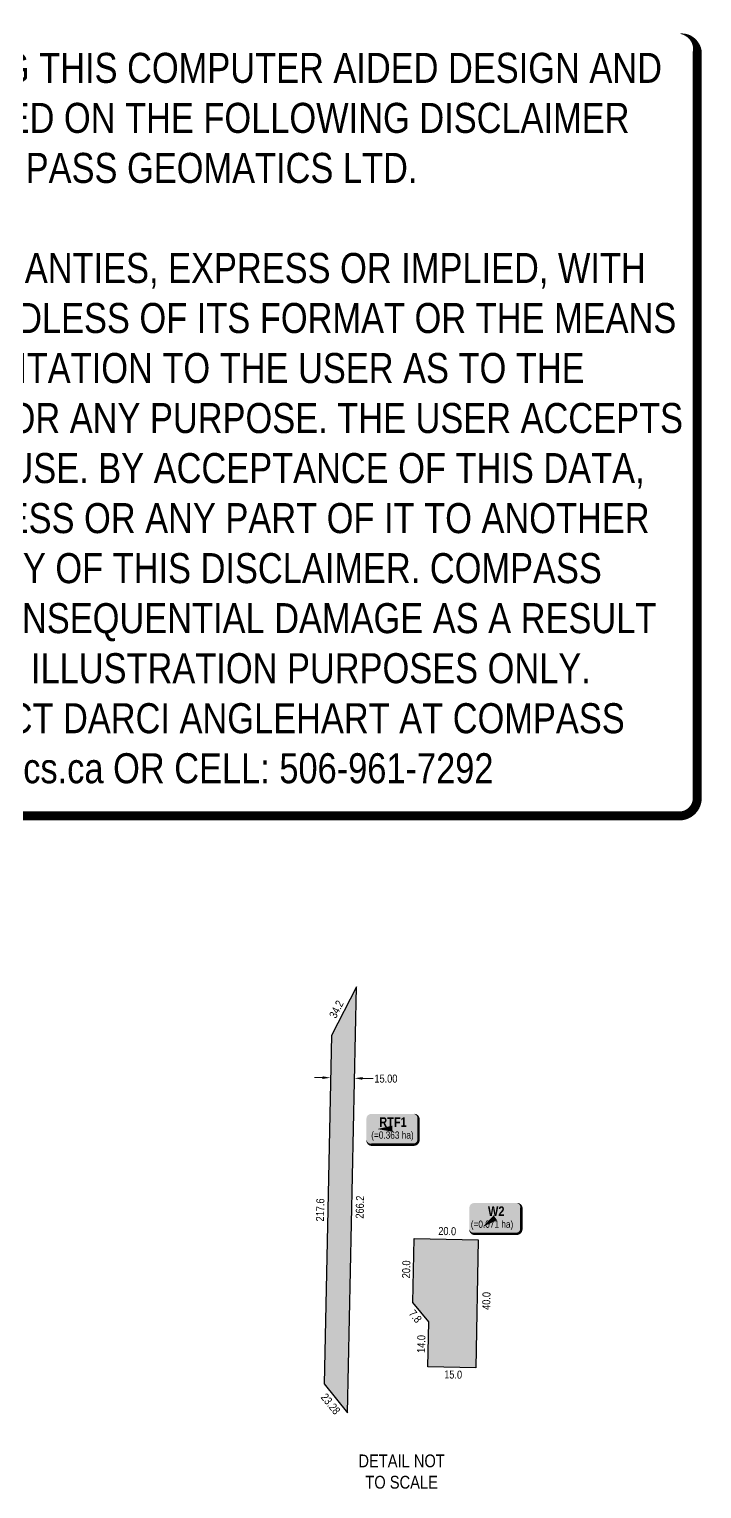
# Model space of a CAD drawing. Extents: x 341958 to 344327, y 6165020 to 6167111.
# Drawn here: x 343487 to 344327, y 6165287 to 6167111 of the extents above; entities that cross this region are included whole.
import ezdxf
from ezdxf.enums import TextEntityAlignment as Align

# ---------------------------------------------------------------- set-up
doc = ezdxf.new("R2010")
doc.units = 0
doc.header["$LTSCALE"] = 5
doc.header["$PDSIZE"] = 0.5
doc.layers.get('Defpoints').update_dxf_attribs({"color": 9})
for name, color, linetype in [('DETAIL-T', 7, 'Continuous'), ('P-TEMP-BLOCKS', 250, 'Continuous'), ('P-TEMP-H', 41, 'Continuous'), ('P-TEMP_WORKSPACE', 46, 'Continuous')]:
    doc.layers.add(name, color=color, linetype=linetype)
doc.layers.add('DISCLAIMER', color=7, linetype='Continuous', plot=False)
doc.layers.add('P-TEMP-T', color=46, linetype='Continuous', lineweight=18)
doc.styles.add('80', font='ARIALN.TTF', dxfattribs={"height": 10})
doc.styles.add('80CG', font='ARIALN.TTF', dxfattribs={"height": 10})
doc.styles.add('80L', font='ARIALN.TTF', dxfattribs={"height": 10})
doc.styles.add('BOLD', font='ARIALNB.TTF')
doc.dimstyles.new('Compass 5 000', dxfattribs={"dimscale": 5, "dimtxt": 9, "dimasz": 2, "dimexe": 0.2, "dimexo": 0.0625, "dimgap": 0.5, "dimtad": 0, "dimtih": 1, "dimtoh": 1, "dimzin": 0, "dimdsep": 46, "dimtxsty": '80CG', "dimcen": 0.1, "dimse1": 1, "dimse2": 1, "dimclrd": 256, "dimclrt": 256, "dimaunit": 1, "dimadec": 4, "dimazin": 0, "dimtfac": 0.06, "dimtofl": 0, "dimtmove": 0, "dimatfit": 1, "dimfxl": 0.2, "dimtolj": 1, "dimtzin": 0, "dimlwd": -1, "dimarcsym": 0})

# ---------------------------------------------------------------- blocks, each defined once
blk = doc.blocks.new('*U471')
h = blk.add_hatch(color=191)
edge = h.paths.add_edge_path()
edge.add_line((-26.49999999999999, -20), (26.49999999999999, -20))
edge.add_arc((26.49999999999999, -14), 6, 270, 360)
edge.add_line((32.49999999999999, -14), (32.49999999999999, 12.5))
edge.add_arc((26.49999999999999, 12.5), 6, 0, 90)
edge.add_line((26.49999999999999, 18.5), (-26.49999999999999, 18.5))
edge.add_arc((-26.49999999999999, 12.5), 6, 90, 180)
edge.add_line((-32.49999999999999, 12.5), (-32.49999999999999, -14))
edge.add_arc((-26.49999999999999, -14), 6, 180, 270)
at = {"color": 250, "flags": 128}
blk.add_lwpolyline([(-26.49999999999999, -20, 3, 3, 0), (26.49999999999999, -20, 3, 3, 0.414213562373095), (32.49999999999999, -14, 3, 3, 0), (32.49999999999999, 12.5, 3, 0, 0.414213562373095), (26.49999999999999, 18.5, 0, 0, 0), (-26.49999999999999, 18.5, 0, 0, 0.414213562373095), (-32.49999999999999, 12.5, 0, 0, 0), (-32.49999999999999, -14, 0, 3, 0.414213562373095)], format="xyseb", close=True, dxfattribs=at)
at = {"flags": 128}
blk.add_lwpolyline([(-18.97026012243497, -0.4409675587660443, 0, 7.499999999999998, 0), (-3.398394867633905e-15, -3.944304526105059e-31, 0, 0, 0)], format="xyseb", dxfattribs=at)
at = {"color": 250}
for tag, p, height, style in [('TEMP_AREA_W1_001', (-9.212824010914055, 2.244292974654144), 12, 'BOLD'), ('ENTER_TEXT_001', (-30.65893587994544, -12.47010782646594), 9, '80')]:
    blk.add_attdef(tag, p, '', height=height, dxfattribs=dict(at, style=style))
blk = doc.blocks.new('*U472')
h = blk.add_hatch(color=191)
edge = h.paths.add_edge_path()
edge.add_line((-26.49999999999999, -20), (26.49999999999999, -20))
edge.add_arc((26.49999999999999, -14), 6, 270, 360)
edge.add_line((32.49999999999999, -14), (32.49999999999999, 12.5))
edge.add_arc((26.49999999999999, 12.5), 6, 0, 90)
edge.add_line((26.49999999999999, 18.5), (-26.49999999999999, 18.5))
edge.add_arc((-26.49999999999999, 12.5), 6, 90, 180)
edge.add_line((-32.49999999999999, 12.5), (-32.49999999999999, -14))
edge.add_arc((-26.49999999999999, -14), 6, 180, 270)
at = {"color": 250, "flags": 128}
blk.add_lwpolyline([(-26.49999999999999, -20, 3, 3, 0), (26.49999999999999, -20, 3, 3, 0.414213562373095), (32.49999999999999, -14, 3, 3, 0), (32.49999999999999, 12.5, 3, 0, 0.414213562373095), (26.49999999999999, 18.5, 0, 0, 0), (-26.49999999999999, 18.5, 0, 0, 0.414213562373095), (-32.49999999999999, 12.5, 0, 0, 0), (-32.49999999999999, -14, 0, 3, 0.414213562373095)], format="xyseb", close=True, dxfattribs=at)
at = {"flags": 128}
blk.add_lwpolyline([(-15.40593613648582, -11.09305252681884, 0, 7.499999999999998, 0), (-3.398394867633905e-15, -3.944304526105059e-31, 0, 0, 0)], format="xyseb", dxfattribs=at)
at = {"color": 250}
for tag, p, height, style in [('TEMP_AREA_W1_001', (-9.212824010914055, 2.244292974654144), 12, 'BOLD'), ('ENTER_TEXT_001', (-30.65893587994544, -12.47010782646594), 9, '80')]:
    blk.add_attdef(tag, p, '', height=height, dxfattribs=dict(at, style=style))
blk = doc.blocks.new('*D476')
at = {"layer": 'Defpoints', "color": 0, "transparency": 16777216}
for p in [(343863.3094469905, 6165820.055558973), (343893.2961469292, 6165819.435982992), (343892.8931356962, 6165799.930745079)]:
    blk.add_point(p, dxfattribs=at)
at = {"layer": 'P-TEMP-T', "transparency": 16777216}
for p, q in [((343852.9085696021, 6165800.756893898), (343842.9107034466, 6165800.963466737)), ((343902.8910018517, 6165799.72417224), (343916.2049600022, 6165799.449083327))]:
    blk.add_line(p, q, dxfattribs=at)
for points in [[(343852.9429984085, 6165802.423204925), (343852.8741407956, 6165799.090582872), (343862.9064357575, 6165800.55032106)], [(343902.9254306582, 6165801.390483267), (343902.8565730453, 6165798.057861214), (343892.8931356962, 6165799.930745079)]]:
    blk.add_solid(points, dxfattribs=at)
at = {"layer": 'P-TEMP-T', "transparency": 16777216, "insert": (343932.1428863324, 6165799.449083327), "char_height": 10, "attachment_point": 5, "style": '80CG'}
blk.add_mtext('\\A1;15.00', dxfattribs=at)
blk = doc.blocks.new('Disclaimer_Legal')
at = {"layer": 'DISCLAIMER', "color": 254, "flags": 128}
blk.add_lwpolyline([(-3612.859355113964, -1104.601793492536, 37.5, 37.5, 0), (4096.10254652852, -1104.601793492536, 37.5, 37.5, 0.414213562373095), (4171.10254652852, -1029.601793492536, 37.5, 37.5, 0), (4171.10254652852, 2078.694150954953, 37.5, 0, 0.414213562373095), (4096.10254652852, 2153.694150954953, 0, 0, 0), (-3612.859355113964, 2153.694150954953, 0, 0, 0.414213562373095), (-3687.859355113964, 2078.694150954953, 0, 0, 0), (-3687.859355113964, -1029.601793492536, 0, 37.5, 0.414213562373095)], format="xyseb", close=True, dxfattribs=at)
at = {"layer": 'DISCLAIMER', "color": 254, "insert": (241.6215957072782, 533.9211787312088), "char_height": 125, "width": 7717.567617301413, "attachment_point": 5, "style": '80'}
blk.add_mtext('NOTICE TO THE CORPORATION, PERSON &/OR PERSONS REGARDING THIS COMPUTER AIDED DESIGN AND DRAFTING (CADD) FILES. ACCEPTANCE OF THE CADD DATA IS BASED ON THE FOLLOWING DISCLAIMER WHICH COVERS ALL CADD DATA RECIEVED FROM COMPASS GEOMATICS LTD.\\P{\\fArial Narrow|b1|i0|c0|p34;DISCLAIMER}\\PCOMPASS GEOMATICS LTD. MAKES NO REPRESENTATION OR WARRANTIES, EXPRESS OR IMPLIED, WITH RESPECT TO THE REUSE OF THE DATA PROVIDED HEREWITH, REGARDLESS OF ITS FORMAT OR THE MEANS OF ITS TRANSMISSION. THERE IS NO GUARANTEE OR REPRESENTATION TO THE USER AS TO THE ACCURACY, CURRENCY, SUITABILITY OR RELIABILITY OF THIS DATA FOR ANY PURPOSE. THE USER ACCEPTS THE DATA "AS IS", AND ASSUMES ALL RISKS ASSOCIATED WITH ITS USE. BY ACCEPTANCE OF THIS DATA, THE USER AGREES NOT TO TRANSMIT THIS DATA OR PROVIDE ACCESS OR ANY PART OF IT TO ANOTHER PARTY UNLESS THE USER SHALL INCLUDE WITH THE DATA A COPY OF THIS DISCLAIMER. COMPASS GEOMATICS LTD. ASSUMES NO RESPONSIBILITY FOR ACTUAL OR CONSEQUENTIAL DAMAGE AS A RESULT OF ANY USER\'S RELIANCE ON THIS DATA. THIS CADD FILE IS FOR ILLUSTRATION PURPOSES ONLY.\\PIF YOU REQUIRE MORE ACCURATE INFORMATION, PLEASE CONTACT DARCI ANGLEHART AT COMPASS GEOMATICS LTD. VIA EMAIL: darci.anglehart@compassgeomatics.ca OR CELL: 506-961-7292', dxfattribs=at)

msp = doc.modelspace()

# ---------------------------------------------------------------- hatches: boundary and pattern name
at = {"layer": 'P-TEMP-H'}
h = msp.add_hatch(color=256, dxfattribs=at)
h.dxf.hatch_style = 1
h.paths.add_polyline_path([(343863.9949128254, 6165853.231245157), (343855.0061677062, 6165418.187261757), (343884.257462169, 6165381.974983634), (343895.2518042314, 6165914.087342174)])
h = msp.add_hatch(color=256, dxfattribs=at)
h.dxf.hatch_style = 1
h.paths.add_polyline_path([(343967.5967009831, 6165599.697536), (344047.5612341534, 6165598.045333385), (344044.2568289224, 6165438.116267046), (343984.4610703743, 6165439.351748636), (343985.5466138949, 6165495.466136275), (343965.9444983674, 6165519.733002828)])

# ---------------------------------------------------------------- linework, layer by layer
at = {"layer": 'P-TEMP_WORKSPACE', "flags": 128}
for points in [[(343863.9949128254, 6165853.231245157), (343855.0061677062, 6165418.187261757), (343884.257462169, 6165381.974983634), (343895.2518042314, 6165914.087342174)], [(343967.5967009831, 6165599.697536), (344047.5612341534, 6165598.045333385), (344044.2568289224, 6165438.116267046), (343984.4610703743, 6165439.351748636), (343985.5466138949, 6165495.466136275), (343965.9444983674, 6165519.733002828)]]:
    msp.add_lwpolyline(points, close=True, dxfattribs=at)

# ---------------------------------------------------------------- block references
at = {"xscale": 0.3, "yscale": 0.3, "zscale": 0.3}
msp.add_blockref('Disclaimer_Legal', (343069.7407954943, 6166459.083230999), dxfattribs=at)
at = {"layer": 'P-TEMP-BLOCKS'}
ref = msp.add_blockref('*U471', (343940.3076341332, 6165736.927091733), dxfattribs=dict(at, xscale=0.99977, yscale=0.99977, zscale=0.99977))
ref.add_attrib('TEMP_AREA_W1_001', 'RTF1', (343923.7439139695, 6165739.170868522), dxfattribs={"layer": '0', "color": 250, "height": 11.99724000000001, "style": 'BOLD'})
ref.add_attrib('ENTER_TEXT_001', '(=0.363 ha)', (343913.8048635056, 6165724.459852031), dxfattribs={"layer": '0', "color": 250, "height": 8.997930000000006, "style": '80'})
at = {"layer": 'P-TEMP-BLOCKS', "xscale": 0.99977, "yscale": 0.99977, "zscale": 0.99977}
msp.add_blockref('*U472', (344068.8213306082, 6165625.577044901), dxfattribs=at).add_auto_attribs({'TEMP_AREA_W1_001': 'W2', 'ENTER_TEXT_001': '(=0.071 ha)'})

# ---------------------------------------------------------------- texts
at = {"layer": 'DETAIL-T', "color": 3, "insert": (343951.7168368658, 6165308.379446471), "char_height": 15.99632000000001, "width": 107.7477634728514, "attachment_point": 5, "style": '80CG'}
msp.add_mtext('DETAIL NOT TO SCALE', dxfattribs=at)
at = {"layer": 'P-TEMP-T', "style": '80L'}
for s, rotation, p in [('34.2', 62.81407381500031, (343870.2249442913, 6165886.149352086)), ('266.2', 88.81634062538467, (343899.5659337472, 6165638.906389614)), ('217.6', 88.81634062538467, (343849.994032271, 6165635.386633413)), ('20.0', 358.8163406517552, (344008.6974900212, 6165608.965449571)), ('20.0', 88.81634062538467, (343957.4727809957, 6165561.138298392)), ('40.0', 88.81634062537572, (344057.5460828888, 6165521.738484064)), ('7.8', 308.9303356767576, (343968.9446120709, 6165502.538580053)), ('14.0', 88.81634062538467, (343976.2089613537, 6165467.940244748)), ('15.0', 358.8163406171778, (344016.1442049172, 6165429.717324431)), ('23.28', 308.930335667595, (343863.0985264609, 6165393.054266455))]:
    msp.add_text(s, height=9.997550000000015, rotation=rotation, dxfattribs=at).set_placement(p, align=Align.MIDDLE)

# ---------------------------------------------------------------- dimensions: what is measured, and where the dimension line sits
at = {"layer": 'P-TEMP-T'}
dim = msp.add_linear_dim(base=(343892.8931356962, 6165799.930745079), p1=(343863.3094469905, 6165820.055558972), p2=(343893.2961469293, 6165819.435982991), angle=358.81634062494913, text='15.00', dimstyle='Compass 5 000', dxfattribs=at)
dim.commit()
dim.dimension.update_dxf_attribs({"geometry": '*D476', "text_midpoint": (343932.1428863324, 6165799.449083327), "dimtype": 161})

doc.saveas('drawing.dxf')
